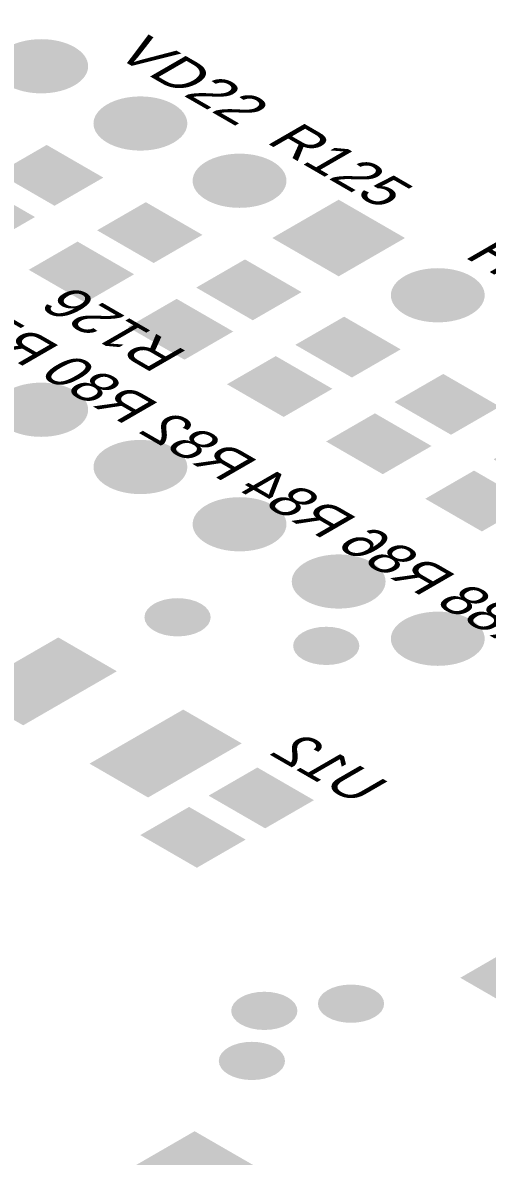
# Model space of a CAD drawing. Header units: millimetres. Extents: x -6 to 177, y -65 to 42.
# Drawn here: x 131.49 to 139.91, y -25.05 to -4.51 of the extents above; entities that cross this region are included whole.
import ezdxf

# ---------------------------------------------------------------- set-up
doc = ezdxf.new("R2010")
doc.units = ezdxf.units.MM
for name, color, linetype, true_color in [('Bottom Layer- Bottom', 7, 'Continuous', 0xffffff), ('Bottom Overlay- Bot Silk', 7, 'Continuous', 0xffffff), ('Bottom Paste- Bot Paste', 7, 'Continuous', 0xffffff), ('Bottom Solder- Bot Mask', 7, 'Continuous', 0xffffff), ('Multi-Layer', 7, 'Continuous', 0xffffff), ('Pad Holes', 7, 'Continuous', 0xffffff), ('Top Layer- Top', 7, 'Continuous', 0xffffff), ('Top Overlay- Top Silk', 7, 'Continuous', 0xffffff), ('Top Paste- Top Paste', 7, 'Continuous', 0xffffff), ('Top Solder- Top Mask', 7, 'Continuous', 0xffffff), ('Via Holes', 7, 'Continuous', 0xffffff)]:
    doc.layers.add(name, color=color, linetype=linetype, true_color=true_color)
doc.styles.add('Arial', font='')
doc.styles.get('Arial').set_extended_font_data('Arial')

# ---------------------------------------------------------------- blocks, each defined once
blk = doc.blocks.new('RES_0805_2012_B_264')
at = {"layer": 'Bottom Layer- Bottom', "linetype": 'Continuous', "lineweight": 18}
for points in [[(132.07, -7.787), (131.115, -7.236), (131.928, -6.767), (132.883, -7.318)], [(130.832, -8.502), (129.878, -7.951), (130.691, -7.481), (131.646, -8.032)]]:
    blk.add_hatch(color=7, dxfattribs=at).paths.add_polyline_path(points, flags=0)
at = {"layer": 'Bottom Paste- Bot Paste', "linetype": 'Continuous', "lineweight": 18}
for points in [[(132.07, -7.787), (131.115, -7.236), (131.928, -6.767), (132.883, -7.318)], [(130.832, -8.502), (129.878, -7.951), (130.691, -7.481), (131.646, -8.032)]]:
    blk.add_hatch(color=7, dxfattribs=at).paths.add_polyline_path(points, flags=0)
at = {"layer": 'Bottom Solder- Bot Mask', "linetype": 'Continuous', "lineweight": 18}
for points in [[(132.07, -7.828), (131.045, -7.236), (131.928, -6.726), (132.954, -7.318)], [(130.832, -8.543), (129.807, -7.951), (130.691, -7.44), (131.716, -8.032)]]:
    blk.add_hatch(color=7, dxfattribs=at).paths.add_polyline_path(points, flags=0)
blk = doc.blocks.new('RES_0805_2012_B_259')
at = {"layer": 'Bottom Layer- Bottom', "linetype": 'Continuous', "lineweight": 18}
for points in [[(137.458, -10.898), (136.503, -10.347), (137.317, -9.878), (138.271, -10.429)], [(136.221, -11.613), (135.266, -11.061), (136.079, -10.592), (137.034, -11.143)]]:
    blk.add_hatch(color=7, dxfattribs=at).paths.add_polyline_path(points, flags=0)
at = {"layer": 'Bottom Paste- Bot Paste', "linetype": 'Continuous', "lineweight": 18}
for points in [[(137.458, -10.898), (136.503, -10.347), (137.317, -9.878), (138.271, -10.429)], [(136.221, -11.613), (135.266, -11.061), (136.079, -10.592), (137.034, -11.143)]]:
    blk.add_hatch(color=7, dxfattribs=at).paths.add_polyline_path(points, flags=0)
at = {"layer": 'Bottom Solder- Bot Mask', "linetype": 'Continuous', "lineweight": 18}
for points in [[(137.458, -10.939), (136.433, -10.347), (137.317, -9.837), (138.342, -10.429)], [(136.221, -11.653), (135.195, -11.061), (136.079, -10.551), (137.104, -11.143)]]:
    blk.add_hatch(color=7, dxfattribs=at).paths.add_polyline_path(points, flags=0)
blk = doc.blocks.new('RES_0805_2012_222')
at = {"layer": 'Top Layer- Top', "linetype": 'Continuous', "lineweight": 18}
for points in [[(135.745, -18.044), (136.7, -18.595), (135.886, -19.064), (134.932, -18.513)], [(134.508, -18.758), (135.462, -19.309), (134.649, -19.779), (133.694, -19.227)]]:
    blk.add_hatch(color=7, dxfattribs=at).paths.add_polyline_path(points, flags=0)
at = {"layer": 'Top Paste- Top Paste', "linetype": 'Continuous', "lineweight": 18}
for points in [[(135.745, -18.044), (136.7, -18.595), (135.886, -19.064), (134.932, -18.513)], [(134.508, -18.758), (135.462, -19.309), (134.649, -19.779), (133.694, -19.227)]]:
    blk.add_hatch(color=7, dxfattribs=at).paths.add_polyline_path(points, flags=0)
at = {"layer": 'Top Solder- Top Mask', "linetype": 'Continuous', "lineweight": 18}
for points in [[(135.745, -18.003), (136.77, -18.595), (135.886, -19.105), (134.861, -18.513)], [(134.508, -18.717), (135.533, -19.309), (134.649, -19.819), (133.624, -19.227)]]:
    blk.add_hatch(color=7, dxfattribs=at).paths.add_polyline_path(points, flags=0)
blk = doc.blocks.new('RES_0805_2012_B_100')
at = {"layer": 'Bottom Layer- Bottom', "linetype": 'Continuous', "lineweight": 18}
for points in [[(135.662, -9.861), (134.707, -9.31), (135.521, -8.841), (136.475, -9.392)], [(134.425, -10.576), (133.47, -10.025), (134.283, -9.555), (135.238, -10.106)]]:
    blk.add_hatch(color=7, dxfattribs=at).paths.add_polyline_path(points, flags=0)
at = {"layer": 'Bottom Paste- Bot Paste', "linetype": 'Continuous', "lineweight": 18}
for points in [[(135.662, -9.861), (134.707, -9.31), (135.521, -8.841), (136.475, -9.392)], [(134.425, -10.576), (133.47, -10.025), (134.283, -9.555), (135.238, -10.106)]]:
    blk.add_hatch(color=7, dxfattribs=at).paths.add_polyline_path(points, flags=0)
at = {"layer": 'Bottom Solder- Bot Mask', "linetype": 'Continuous', "lineweight": 18}
for points in [[(135.662, -9.902), (134.637, -9.31), (135.521, -8.8), (136.546, -9.392)], [(134.425, -10.616), (133.399, -10.025), (134.283, -9.514), (135.308, -10.106)]]:
    blk.add_hatch(color=7, dxfattribs=at).paths.add_polyline_path(points, flags=0)
blk = doc.blocks.new('RES_0805_2012_B_99')
at = {"layer": 'Bottom Layer- Bottom', "linetype": 'Continuous', "lineweight": 18}
for points in [[(139.254, -11.935), (138.299, -11.384), (139.113, -10.915), (140.067, -11.466)], [(138.017, -12.65), (137.062, -12.098), (137.875, -11.629), (138.83, -12.18)]]:
    blk.add_hatch(color=7, dxfattribs=at).paths.add_polyline_path(points, flags=0)
at = {"layer": 'Bottom Paste- Bot Paste', "linetype": 'Continuous', "lineweight": 18}
for points in [[(139.254, -11.935), (138.299, -11.384), (139.113, -10.915), (140.067, -11.466)], [(138.017, -12.65), (137.062, -12.098), (137.875, -11.629), (138.83, -12.18)]]:
    blk.add_hatch(color=7, dxfattribs=at).paths.add_polyline_path(points, flags=0)
at = {"layer": 'Bottom Solder- Bot Mask', "linetype": 'Continuous', "lineweight": 18}
for points in [[(139.254, -11.976), (138.229, -11.384), (139.113, -10.874), (140.138, -11.466)], [(138.017, -12.69), (136.991, -12.098), (137.875, -11.588), (138.901, -12.18)]]:
    blk.add_hatch(color=7, dxfattribs=at).paths.add_polyline_path(points, flags=0)
blk = doc.blocks.new('RES_0805_2012_B_95')
at = {"layer": 'Bottom Layer- Bottom', "linetype": 'Continuous', "lineweight": 18}
for points in [[(141.05, -12.972), (140.096, -12.421), (140.909, -11.951), (141.863, -12.503)], [(139.813, -13.687), (138.858, -13.135), (139.671, -12.666), (140.626, -13.217)]]:
    blk.add_hatch(color=7, dxfattribs=at).paths.add_polyline_path(points, flags=0)
at = {"layer": 'Bottom Paste- Bot Paste', "linetype": 'Continuous', "lineweight": 18}
for points in [[(141.05, -12.972), (140.096, -12.421), (140.909, -11.951), (141.863, -12.503)], [(139.813, -13.687), (138.858, -13.135), (139.671, -12.666), (140.626, -13.217)]]:
    blk.add_hatch(color=7, dxfattribs=at).paths.add_polyline_path(points, flags=0)
at = {"layer": 'Bottom Solder- Bot Mask', "linetype": 'Continuous', "lineweight": 18}
for points in [[(141.05, -13.013), (140.025, -12.421), (140.909, -11.911), (141.934, -12.503)], [(139.813, -13.727), (138.787, -13.135), (139.671, -12.625), (140.697, -13.217)]]:
    blk.add_hatch(color=7, dxfattribs=at).paths.add_polyline_path(points, flags=0)
blk = doc.blocks.new('RES_0805_2012_B_94')
at = {"layer": 'Bottom Layer- Bottom', "linetype": 'Continuous', "lineweight": 18}
for points in [[(133.866, -8.824), (132.911, -8.273), (133.724, -7.804), (134.679, -8.355)], [(132.628, -9.539), (131.674, -8.988), (132.487, -8.518), (133.442, -9.069)]]:
    blk.add_hatch(color=7, dxfattribs=at).paths.add_polyline_path(points, flags=0)
at = {"layer": 'Bottom Paste- Bot Paste', "linetype": 'Continuous', "lineweight": 18}
for points in [[(133.866, -8.824), (132.911, -8.273), (133.724, -7.804), (134.679, -8.355)], [(132.628, -9.539), (131.674, -8.988), (132.487, -8.518), (133.442, -9.069)]]:
    blk.add_hatch(color=7, dxfattribs=at).paths.add_polyline_path(points, flags=0)
at = {"layer": 'Bottom Solder- Bot Mask', "linetype": 'Continuous', "lineweight": 18}
for points in [[(133.866, -8.865), (132.841, -8.273), (133.724, -7.763), (134.75, -8.355)], [(132.628, -9.58), (131.603, -8.988), (132.487, -8.477), (133.512, -9.069)]]:
    blk.add_hatch(color=7, dxfattribs=at).paths.add_polyline_path(points, flags=0)
blk = doc.blocks.new('LED3528_54')
at = {"layer": 'Top Layer- Top', "linetype": 'Continuous', "lineweight": 18}
for points in [[(135.598, -25.203), (133.972, -26.142), (132.982, -25.571), (134.608, -24.632)], [(135.245, -26.877), (136.871, -25.938), (137.861, -26.51), (136.235, -27.449)]]:
    blk.add_hatch(color=7, dxfattribs=at).paths.add_polyline_path(points, flags=0)
at = {"layer": 'Top Paste- Top Paste', "linetype": 'Continuous', "lineweight": 18}
for points in [[(135.598, -25.203), (133.972, -26.142), (132.982, -25.571), (134.608, -24.632)], [(135.245, -26.877), (136.871, -25.938), (137.861, -26.51), (136.235, -27.449)]]:
    blk.add_hatch(color=7, dxfattribs=at).paths.add_polyline_path(points, flags=0)
at = {"layer": 'Top Solder- Top Mask', "linetype": 'Continuous', "lineweight": 18}
for points in [[(135.669, -25.203), (133.972, -26.183), (132.911, -25.571), (134.608, -24.591)], [(135.174, -26.877), (136.871, -25.897), (137.932, -26.51), (136.235, -27.489)]]:
    blk.add_hatch(color=7, dxfattribs=at).paths.add_polyline_path(points, flags=0)
blk = doc.blocks.new('LED3528_44')
at = {"layer": 'Top Layer- Top', "linetype": 'Continuous', "lineweight": 18}
for points in [[(133.129, -16.26), (131.502, -17.198), (130.512, -16.627), (132.139, -15.688)], [(132.775, -17.933), (134.402, -16.994), (135.392, -17.566), (133.765, -18.505)]]:
    blk.add_hatch(color=7, dxfattribs=at).paths.add_polyline_path(points, flags=0)
at = {"layer": 'Top Paste- Top Paste', "linetype": 'Continuous', "lineweight": 18}
for points in [[(133.129, -16.26), (131.502, -17.198), (130.512, -16.627), (132.139, -15.688)], [(132.775, -17.933), (134.402, -16.994), (135.392, -17.566), (133.765, -18.505)]]:
    blk.add_hatch(color=7, dxfattribs=at).paths.add_polyline_path(points, flags=0)
at = {"layer": 'Top Solder- Top Mask', "linetype": 'Continuous', "lineweight": 18}
for points in [[(133.199, -16.26), (131.502, -17.239), (130.442, -16.627), (132.139, -15.647)], [(132.704, -17.933), (134.402, -16.954), (135.462, -17.566), (133.765, -18.546)]]:
    blk.add_hatch(color=7, dxfattribs=at).paths.add_polyline_path(points, flags=0)
blk = doc.blocks.new('DC_10_18')
at = {"layer": 'Bottom Layer- Bottom', "linetype": 'Continuous', "lineweight": 18}
h = blk.add_hatch(color=7, dxfattribs=at)
edge = h.paths.add_edge_path(flags=0)
edge.add_ellipse((139.014, -9.449), major_axis=(-0.8, 0), ratio=0.57735, start_angle=0, end_angle=360)
h = blk.add_hatch(color=7, dxfattribs=at)
edge = h.paths.add_edge_path(flags=0)
edge.add_ellipse((133.626, -12.56), major_axis=(-0.8, 0), ratio=0.57735, start_angle=0, end_angle=360)
h = blk.add_hatch(color=7, dxfattribs=at)
edge = h.paths.add_edge_path(flags=0)
edge.add_ellipse((135.422, -13.597), major_axis=(-0.8, 0), ratio=0.57735, start_angle=0, end_angle=360)
h = blk.add_hatch(color=7, dxfattribs=at)
edge = h.paths.add_edge_path(flags=0)
edge.add_ellipse((137.218, -14.634), major_axis=(-0.8, 0), ratio=0.57735, start_angle=0, end_angle=360)
h = blk.add_hatch(color=7, dxfattribs=at)
edge = h.paths.add_edge_path(flags=0)
edge.add_ellipse((139.014, -15.671), major_axis=(-0.8, 0), ratio=0.57735, start_angle=0, end_angle=360)
at = {"layer": 'Bottom Solder- Bot Mask', "linetype": 'Continuous', "lineweight": 18}
h = blk.add_hatch(color=7, dxfattribs=at)
edge = h.paths.add_edge_path(flags=0)
edge.add_ellipse((139.014, -9.449), major_axis=(-0.85, 0), ratio=0.57735, start_angle=0, end_angle=360)
h = blk.add_hatch(color=7, dxfattribs=at)
edge = h.paths.add_edge_path(flags=0)
edge.add_ellipse((133.626, -12.56), major_axis=(-0.85, 0), ratio=0.57735, start_angle=0, end_angle=360)
h = blk.add_hatch(color=7, dxfattribs=at)
edge = h.paths.add_edge_path(flags=0)
edge.add_ellipse((135.422, -13.597), major_axis=(-0.85, 0), ratio=0.57735, start_angle=0, end_angle=360)
h = blk.add_hatch(color=7, dxfattribs=at)
edge = h.paths.add_edge_path(flags=0)
edge.add_ellipse((137.218, -14.634), major_axis=(-0.85, 0), ratio=0.57735, start_angle=0, end_angle=360)
h = blk.add_hatch(color=7, dxfattribs=at)
edge = h.paths.add_edge_path(flags=0)
edge.add_ellipse((139.014, -15.671), major_axis=(-0.85, 0), ratio=0.57735, start_angle=0, end_angle=360)
at = {"layer": 'Multi-Layer', "linetype": 'Continuous', "lineweight": 18}
h = blk.add_hatch(color=9, dxfattribs=at)
edge = h.paths.add_edge_path(flags=0)
edge.add_ellipse((139.014, -9.449), major_axis=(-0.8, 0), ratio=0.57735, start_angle=0, end_angle=360)
h = blk.add_hatch(color=9, dxfattribs=at)
edge = h.paths.add_edge_path(flags=0)
edge.add_ellipse((133.626, -12.56), major_axis=(-0.8, 0), ratio=0.57735, start_angle=0, end_angle=360)
h = blk.add_hatch(color=9, dxfattribs=at)
edge = h.paths.add_edge_path(flags=0)
edge.add_ellipse((135.422, -13.597), major_axis=(-0.8, 0), ratio=0.57735, start_angle=0, end_angle=360)
h = blk.add_hatch(color=9, dxfattribs=at)
edge = h.paths.add_edge_path(flags=0)
edge.add_ellipse((137.218, -14.634), major_axis=(-0.8, 0), ratio=0.57735, start_angle=0, end_angle=360)
h = blk.add_hatch(color=9, dxfattribs=at)
edge = h.paths.add_edge_path(flags=0)
edge.add_ellipse((139.014, -15.671), major_axis=(-0.8, 0), ratio=0.57735, start_angle=0, end_angle=360)
at = {"layer": 'Pad Holes', "linetype": 'Continuous', "lineweight": 18}
h = blk.add_hatch(color=7, dxfattribs=at)
edge = h.paths.add_edge_path(flags=0)
edge.add_ellipse((139.014, -9.449), major_axis=(-0.4, 0), ratio=0.57735, start_angle=0, end_angle=360)
h = blk.add_hatch(color=7, dxfattribs=at)
edge = h.paths.add_edge_path(flags=0)
edge.add_ellipse((133.626, -12.56), major_axis=(-0.4, 0), ratio=0.57735, start_angle=0, end_angle=360)
h = blk.add_hatch(color=7, dxfattribs=at)
edge = h.paths.add_edge_path(flags=0)
edge.add_ellipse((135.422, -13.597), major_axis=(-0.4, 0), ratio=0.57735, start_angle=0, end_angle=360)
h = blk.add_hatch(color=7, dxfattribs=at)
edge = h.paths.add_edge_path(flags=0)
edge.add_ellipse((137.218, -14.634), major_axis=(-0.4, 0), ratio=0.57735, start_angle=0, end_angle=360)
h = blk.add_hatch(color=7, dxfattribs=at)
edge = h.paths.add_edge_path(flags=0)
edge.add_ellipse((139.014, -15.671), major_axis=(-0.4, 0), ratio=0.57735, start_angle=0, end_angle=360)
at = {"layer": 'Top Layer- Top', "linetype": 'Continuous', "lineweight": 18}
h = blk.add_hatch(color=7, dxfattribs=at)
edge = h.paths.add_edge_path(flags=0)
edge.add_ellipse((139.014, -9.449), major_axis=(-0.8, 0), ratio=0.57735, start_angle=0, end_angle=360)
h = blk.add_hatch(color=7, dxfattribs=at)
edge = h.paths.add_edge_path(flags=0)
edge.add_ellipse((133.626, -12.56), major_axis=(-0.8, 0), ratio=0.57735, start_angle=0, end_angle=360)
h = blk.add_hatch(color=7, dxfattribs=at)
edge = h.paths.add_edge_path(flags=0)
edge.add_ellipse((135.422, -13.597), major_axis=(-0.8, 0), ratio=0.57735, start_angle=0, end_angle=360)
h = blk.add_hatch(color=7, dxfattribs=at)
edge = h.paths.add_edge_path(flags=0)
edge.add_ellipse((137.218, -14.634), major_axis=(-0.8, 0), ratio=0.57735, start_angle=0, end_angle=360)
h = blk.add_hatch(color=7, dxfattribs=at)
edge = h.paths.add_edge_path(flags=0)
edge.add_ellipse((139.014, -15.671), major_axis=(-0.8, 0), ratio=0.57735, start_angle=0, end_angle=360)
at = {"layer": 'Top Solder- Top Mask', "linetype": 'Continuous', "lineweight": 18}
h = blk.add_hatch(color=7, dxfattribs=at)
edge = h.paths.add_edge_path(flags=0)
edge.add_ellipse((139.014, -9.449), major_axis=(-0.85, 0), ratio=0.57735, start_angle=0, end_angle=360)
h = blk.add_hatch(color=7, dxfattribs=at)
edge = h.paths.add_edge_path(flags=0)
edge.add_ellipse((133.626, -12.56), major_axis=(-0.85, 0), ratio=0.57735, start_angle=0, end_angle=360)
h = blk.add_hatch(color=7, dxfattribs=at)
edge = h.paths.add_edge_path(flags=0)
edge.add_ellipse((135.422, -13.597), major_axis=(-0.85, 0), ratio=0.57735, start_angle=0, end_angle=360)
h = blk.add_hatch(color=7, dxfattribs=at)
edge = h.paths.add_edge_path(flags=0)
edge.add_ellipse((137.218, -14.634), major_axis=(-0.85, 0), ratio=0.57735, start_angle=0, end_angle=360)
h = blk.add_hatch(color=7, dxfattribs=at)
edge = h.paths.add_edge_path(flags=0)
edge.add_ellipse((139.014, -15.671), major_axis=(-0.85, 0), ratio=0.57735, start_angle=0, end_angle=360)
blk = doc.blocks.new('DC_10_17')
at = {"layer": 'Bottom Layer- Bottom', "linetype": 'Continuous', "lineweight": 18}
h = blk.add_hatch(color=7, dxfattribs=at)
edge = h.paths.add_edge_path(flags=0)
edge.add_ellipse((131.829, -5.301), major_axis=(-0.8, 0), ratio=0.57735, start_angle=0, end_angle=360)
h = blk.add_hatch(color=7, dxfattribs=at)
edge = h.paths.add_edge_path(flags=0)
edge.add_ellipse((133.626, -6.338), major_axis=(-0.8, 0), ratio=0.57735, start_angle=0, end_angle=360)
h = blk.add_hatch(color=7, dxfattribs=at)
edge = h.paths.add_edge_path(flags=0)
edge.add_ellipse((135.422, -7.375), major_axis=(-0.8, 0), ratio=0.57735, start_angle=0, end_angle=360)
blk.add_hatch(color=7, dxfattribs=at).paths.add_polyline_path([(137.218, -9.065), (136.086, -8.412), (137.218, -7.759), (138.349, -8.412)], flags=0)
h = blk.add_hatch(color=7, dxfattribs=at)
edge = h.paths.add_edge_path(flags=0)
edge.add_ellipse((131.829, -11.523), major_axis=(-0.8, 0), ratio=0.57735, start_angle=0, end_angle=360)
at = {"layer": 'Bottom Solder- Bot Mask', "linetype": 'Continuous', "lineweight": 18}
h = blk.add_hatch(color=7, dxfattribs=at)
edge = h.paths.add_edge_path(flags=0)
edge.add_ellipse((131.829, -5.301), major_axis=(-0.85, 0), ratio=0.57735, start_angle=0, end_angle=360)
h = blk.add_hatch(color=7, dxfattribs=at)
edge = h.paths.add_edge_path(flags=0)
edge.add_ellipse((133.626, -6.338), major_axis=(-0.85, 0), ratio=0.57735, start_angle=0, end_angle=360)
h = blk.add_hatch(color=7, dxfattribs=at)
edge = h.paths.add_edge_path(flags=0)
edge.add_ellipse((135.422, -7.375), major_axis=(-0.85, 0), ratio=0.57735, start_angle=0, end_angle=360)
blk.add_hatch(color=7, dxfattribs=at).paths.add_polyline_path([(137.218, -9.106), (136.016, -8.412), (137.218, -7.718), (138.42, -8.412)], flags=0)
h = blk.add_hatch(color=7, dxfattribs=at)
edge = h.paths.add_edge_path(flags=0)
edge.add_ellipse((131.829, -11.523), major_axis=(-0.85, 0), ratio=0.57735, start_angle=0, end_angle=360)
at = {"layer": 'Multi-Layer', "linetype": 'Continuous', "lineweight": 18}
h = blk.add_hatch(color=9, dxfattribs=at)
edge = h.paths.add_edge_path(flags=0)
edge.add_ellipse((131.829, -5.301), major_axis=(-0.8, 0), ratio=0.57735, start_angle=0, end_angle=360)
h = blk.add_hatch(color=9, dxfattribs=at)
edge = h.paths.add_edge_path(flags=0)
edge.add_ellipse((133.626, -6.338), major_axis=(-0.8, 0), ratio=0.57735, start_angle=0, end_angle=360)
h = blk.add_hatch(color=9, dxfattribs=at)
edge = h.paths.add_edge_path(flags=0)
edge.add_ellipse((135.422, -7.375), major_axis=(-0.8, 0), ratio=0.57735, start_angle=0, end_angle=360)
blk.add_hatch(color=9, dxfattribs=at).paths.add_polyline_path([(137.218, -9.065), (136.086, -8.412), (137.218, -7.759), (138.349, -8.412)], flags=0)
h = blk.add_hatch(color=9, dxfattribs=at)
edge = h.paths.add_edge_path(flags=0)
edge.add_ellipse((131.829, -11.523), major_axis=(-0.8, 0), ratio=0.57735, start_angle=0, end_angle=360)
at = {"layer": 'Pad Holes', "linetype": 'Continuous', "lineweight": 18}
h = blk.add_hatch(color=7, dxfattribs=at)
edge = h.paths.add_edge_path(flags=0)
edge.add_ellipse((131.829, -5.301), major_axis=(-0.4, 0), ratio=0.57735, start_angle=0, end_angle=360)
h = blk.add_hatch(color=7, dxfattribs=at)
edge = h.paths.add_edge_path(flags=0)
edge.add_ellipse((133.626, -6.338), major_axis=(-0.4, 0), ratio=0.57735, start_angle=0, end_angle=360)
h = blk.add_hatch(color=7, dxfattribs=at)
edge = h.paths.add_edge_path(flags=0)
edge.add_ellipse((135.422, -7.375), major_axis=(-0.4, 0), ratio=0.57735, start_angle=0, end_angle=360)
h = blk.add_hatch(color=7, dxfattribs=at)
edge = h.paths.add_edge_path(flags=0)
edge.add_ellipse((137.218, -8.412), major_axis=(-0.4, 0), ratio=0.57735, start_angle=0, end_angle=360)
h = blk.add_hatch(color=7, dxfattribs=at)
edge = h.paths.add_edge_path(flags=0)
edge.add_ellipse((131.829, -11.523), major_axis=(-0.4, 0), ratio=0.57735, start_angle=0, end_angle=360)
at = {"layer": 'Top Layer- Top', "linetype": 'Continuous', "lineweight": 18}
h = blk.add_hatch(color=7, dxfattribs=at)
edge = h.paths.add_edge_path(flags=0)
edge.add_ellipse((131.829, -5.301), major_axis=(-0.8, 0), ratio=0.57735, start_angle=0, end_angle=360)
h = blk.add_hatch(color=7, dxfattribs=at)
edge = h.paths.add_edge_path(flags=0)
edge.add_ellipse((133.626, -6.338), major_axis=(-0.8, 0), ratio=0.57735, start_angle=0, end_angle=360)
h = blk.add_hatch(color=7, dxfattribs=at)
edge = h.paths.add_edge_path(flags=0)
edge.add_ellipse((135.422, -7.375), major_axis=(-0.8, 0), ratio=0.57735, start_angle=0, end_angle=360)
blk.add_hatch(color=7, dxfattribs=at).paths.add_polyline_path([(137.218, -9.065), (136.086, -8.412), (137.218, -7.759), (138.349, -8.412)], flags=0)
h = blk.add_hatch(color=7, dxfattribs=at)
edge = h.paths.add_edge_path(flags=0)
edge.add_ellipse((131.829, -11.523), major_axis=(-0.8, 0), ratio=0.57735, start_angle=0, end_angle=360)
at = {"layer": 'Top Solder- Top Mask', "linetype": 'Continuous', "lineweight": 18}
h = blk.add_hatch(color=7, dxfattribs=at)
edge = h.paths.add_edge_path(flags=0)
edge.add_ellipse((131.829, -5.301), major_axis=(-0.85, 0), ratio=0.57735, start_angle=0, end_angle=360)
h = blk.add_hatch(color=7, dxfattribs=at)
edge = h.paths.add_edge_path(flags=0)
edge.add_ellipse((133.626, -6.338), major_axis=(-0.85, 0), ratio=0.57735, start_angle=0, end_angle=360)
h = blk.add_hatch(color=7, dxfattribs=at)
edge = h.paths.add_edge_path(flags=0)
edge.add_ellipse((135.422, -7.375), major_axis=(-0.85, 0), ratio=0.57735, start_angle=0, end_angle=360)
blk.add_hatch(color=7, dxfattribs=at).paths.add_polyline_path([(137.218, -9.106), (136.016, -8.412), (137.218, -7.718), (138.42, -8.412)], flags=0)
h = blk.add_hatch(color=7, dxfattribs=at)
edge = h.paths.add_edge_path(flags=0)
edge.add_ellipse((131.829, -11.523), major_axis=(-0.85, 0), ratio=0.57735, start_angle=0, end_angle=360)
blk = doc.blocks.new('LED3528_15')
at = {"layer": 'Top Layer- Top', "linetype": 'Continuous', "lineweight": 18}
for points in [[(142.109, -21.444), (140.483, -22.383), (139.493, -21.812), (141.119, -20.873)], [(141.755, -23.118), (143.382, -22.179), (144.372, -22.751), (142.745, -23.69)]]:
    blk.add_hatch(color=7, dxfattribs=at).paths.add_polyline_path(points, flags=0)
at = {"layer": 'Top Paste- Top Paste', "linetype": 'Continuous', "lineweight": 18}
for points in [[(142.109, -21.444), (140.483, -22.383), (139.493, -21.812), (141.119, -20.873)], [(141.755, -23.118), (143.382, -22.179), (144.372, -22.751), (142.745, -23.69)]]:
    blk.add_hatch(color=7, dxfattribs=at).paths.add_polyline_path(points, flags=0)
at = {"layer": 'Top Solder- Top Mask', "linetype": 'Continuous', "lineweight": 18}
for points in [[(142.18, -21.444), (140.483, -22.424), (139.422, -21.812), (141.119, -20.832)], [(141.685, -23.118), (143.382, -22.138), (144.442, -22.751), (142.745, -23.73)]]:
    blk.add_hatch(color=7, dxfattribs=at).paths.add_polyline_path(points, flags=0)

msp = doc.modelspace()

# ---------------------------------------------------------------- hatches: boundary and pattern name
at = {"layer": 'Bottom Layer- Bottom', "linetype": 'Continuous', "lineweight": 18}
h = msp.add_hatch(color=7, dxfattribs=at)
edge = h.paths.add_edge_path(flags=0)
edge.add_ellipse((134.299, -15.282), major_axis=(-0.55, 0), ratio=0.57735, start_angle=0, end_angle=360)
h = msp.add_hatch(color=7, dxfattribs=at)
edge = h.paths.add_edge_path(flags=0)
edge.add_ellipse((136.993, -15.8), major_axis=(-0.55, 0), ratio=0.57735, start_angle=0, end_angle=360)
h = msp.add_hatch(color=7, dxfattribs=at)
edge = h.paths.add_edge_path(flags=0)
edge.add_ellipse((137.442, -22.281), major_axis=(-0.55, 0), ratio=0.57735, start_angle=0, end_angle=360)
h = msp.add_hatch(color=7, dxfattribs=at)
edge = h.paths.add_edge_path(flags=0)
edge.add_ellipse((135.871, -22.411), major_axis=(-0.55, 0), ratio=0.57735, start_angle=0, end_angle=360)
h = msp.add_hatch(color=7, dxfattribs=at)
edge = h.paths.add_edge_path(flags=0)
edge.add_ellipse((135.646, -23.318), major_axis=(-0.55, 0), ratio=0.57735, start_angle=0, end_angle=360)
at = {"layer": 'Bottom Solder- Bot Mask', "linetype": 'Continuous', "lineweight": 18}
h = msp.add_hatch(color=7, dxfattribs=at)
edge = h.paths.add_edge_path(flags=0)
edge.add_ellipse((134.299, -15.282), major_axis=(-0.6, 0), ratio=0.57735, start_angle=0, end_angle=360)
h = msp.add_hatch(color=7, dxfattribs=at)
edge = h.paths.add_edge_path(flags=0)
edge.add_ellipse((136.993, -15.8), major_axis=(-0.6, 0), ratio=0.57735, start_angle=0, end_angle=360)
h = msp.add_hatch(color=7, dxfattribs=at)
edge = h.paths.add_edge_path(flags=0)
edge.add_ellipse((137.442, -22.281), major_axis=(-0.6, 0), ratio=0.57735, start_angle=0, end_angle=360)
h = msp.add_hatch(color=7, dxfattribs=at)
edge = h.paths.add_edge_path(flags=0)
edge.add_ellipse((135.871, -22.411), major_axis=(-0.6, 0), ratio=0.57735, start_angle=0, end_angle=360)
h = msp.add_hatch(color=7, dxfattribs=at)
edge = h.paths.add_edge_path(flags=0)
edge.add_ellipse((135.646, -23.318), major_axis=(-0.6, 0), ratio=0.57735, start_angle=0, end_angle=360)
at = {"layer": 'Top Layer- Top', "linetype": 'Continuous', "lineweight": 18}
h = msp.add_hatch(color=7, dxfattribs=at)
edge = h.paths.add_edge_path(flags=0)
edge.add_ellipse((134.299, -15.282), major_axis=(-0.55, 0), ratio=0.57735, start_angle=0, end_angle=360)
h = msp.add_hatch(color=7, dxfattribs=at)
edge = h.paths.add_edge_path(flags=0)
edge.add_ellipse((136.993, -15.8), major_axis=(-0.55, 0), ratio=0.57735, start_angle=0, end_angle=360)
h = msp.add_hatch(color=7, dxfattribs=at)
edge = h.paths.add_edge_path(flags=0)
edge.add_ellipse((137.442, -22.281), major_axis=(-0.55, 0), ratio=0.57735, start_angle=0, end_angle=360)
h = msp.add_hatch(color=7, dxfattribs=at)
edge = h.paths.add_edge_path(flags=0)
edge.add_ellipse((135.871, -22.411), major_axis=(-0.55, 0), ratio=0.57735, start_angle=0, end_angle=360)
h = msp.add_hatch(color=7, dxfattribs=at)
edge = h.paths.add_edge_path(flags=0)
edge.add_ellipse((135.646, -23.318), major_axis=(-0.55, 0), ratio=0.57735, start_angle=0, end_angle=360)
at = {"layer": 'Top Solder- Top Mask', "linetype": 'Continuous', "lineweight": 18}
h = msp.add_hatch(color=7, dxfattribs=at)
edge = h.paths.add_edge_path(flags=0)
edge.add_ellipse((134.299, -15.282), major_axis=(-0.6, 0), ratio=0.57735, start_angle=0, end_angle=360)
h = msp.add_hatch(color=7, dxfattribs=at)
edge = h.paths.add_edge_path(flags=0)
edge.add_ellipse((136.993, -15.8), major_axis=(-0.6, 0), ratio=0.57735, start_angle=0, end_angle=360)
h = msp.add_hatch(color=7, dxfattribs=at)
edge = h.paths.add_edge_path(flags=0)
edge.add_ellipse((137.442, -22.281), major_axis=(-0.6, 0), ratio=0.57735, start_angle=0, end_angle=360)
h = msp.add_hatch(color=7, dxfattribs=at)
edge = h.paths.add_edge_path(flags=0)
edge.add_ellipse((135.871, -22.411), major_axis=(-0.6, 0), ratio=0.57735, start_angle=0, end_angle=360)
h = msp.add_hatch(color=7, dxfattribs=at)
edge = h.paths.add_edge_path(flags=0)
edge.add_ellipse((135.646, -23.318), major_axis=(-0.6, 0), ratio=0.57735, start_angle=0, end_angle=360)
at = {"layer": 'Via Holes', "linetype": 'Continuous', "lineweight": 18}
h = msp.add_hatch(color=7, dxfattribs=at)
edge = h.paths.add_edge_path(flags=0)
edge.add_ellipse((134.299, -15.282), major_axis=(-0.3, 0), ratio=0.57735, start_angle=0, end_angle=360)
h = msp.add_hatch(color=7, dxfattribs=at)
edge = h.paths.add_edge_path(flags=0)
edge.add_ellipse((136.993, -15.8), major_axis=(-0.3, 0), ratio=0.57735, start_angle=0, end_angle=360)
h = msp.add_hatch(color=7, dxfattribs=at)
edge = h.paths.add_edge_path(flags=0)
edge.add_ellipse((137.442, -22.281), major_axis=(-0.3, 0), ratio=0.57735, start_angle=0, end_angle=360)
h = msp.add_hatch(color=7, dxfattribs=at)
edge = h.paths.add_edge_path(flags=0)
edge.add_ellipse((135.871, -22.411), major_axis=(-0.3, 0), ratio=0.57735, start_angle=0, end_angle=360)
h = msp.add_hatch(color=7, dxfattribs=at)
edge = h.paths.add_edge_path(flags=0)
edge.add_ellipse((135.646, -23.318), major_axis=(-0.3, 0), ratio=0.57735, start_angle=0, end_angle=360)

# ---------------------------------------------------------------- linework, layer by layer
at = {"color": 252, "linetype": 'Continuous', "lineweight": 13}
for points, degree in [([(177.13, -22.25), (65.407, 42.254)], 1), ([(177.13, -23.474), (65.407, 41.029)], 1), ([(133.643, -47.357), (137.267, -45.265), (144.515, -41.08), (155.387, -34.803), (166.258, -28.526), (173.506, -24.342), (177.13, -22.25)], 3), ([(133.643, -48.582), (137.267, -46.489), (144.515, -42.305), (155.387, -36.028), (166.258, -29.751), (173.506, -25.567), (177.13, -23.474)], 3)]:
    msp.add_open_spline(points, degree=degree, dxfattribs=at)
at = {"color": 163, "linetype": 'Continuous', "lineweight": 18}
for points, degree in [([(65.407, 41.029), (177.13, -23.474)], 1), ([(133.643, -48.582), (137.267, -46.489), (144.515, -42.305), (155.387, -36.028), (166.258, -29.751), (173.506, -25.567), (177.13, -23.474)], 3)]:
    msp.add_open_spline(points, degree=degree, dxfattribs=at)

# ---------------------------------------------------------------- block references
for name in ['DC_10_17', 'RES_0805_2012_B_264', 'RES_0805_2012_B_94', 'RES_0805_2012_B_100', 'DC_10_18', 'RES_0805_2012_B_259', 'RES_0805_2012_B_99', 'RES_0805_2012_B_95', 'LED3528_44', 'RES_0805_2012_222', 'LED3528_15', 'LED3528_54']:
    msp.add_blockref(name, (0, 0), dxfattribs=at)

# ---------------------------------------------------------------- texts
at = {"layer": 'Bottom Overlay- Bot Silk', "color": 44, "linetype": 'Continuous', "lineweight": 13, "extrusion": (0, -0.816497, -0.57735), "char_height": 0.912, "attachment_point": 7, "text_direction": (-0.707107, 0.408248, -0.57735), "line_spacing_factor": 1.047437, "style": 'Arial'}
for s, insert in [('\\fArial|b0|i0;\\W0.9701;R78', (131.55, -10.771, 0.104)), ('\\fArial|b0|i0;\\W0.9676;R80', (133.346, -11.808, 0.104)), ('\\fArial|b0|i0;\\W0.9648;R82', (135.142, -12.845, 0.104)), ('\\fArial|b0|i0;\\W0.9676;R84', (136.938, -13.882, 0.104)), ('\\fArial|b0|i0;\\W0.9692;R86', (138.734, -14.919, 0.104)), ('\\fArial|b0|i0;\\W0.9701;R88', (140.53, -15.955, 0.104)), ('\\fArial|b0|i0;\\W0.9648;U12', (137.513, -18.672, 0.104))]:
    msp.add_mtext(s, dxfattribs=dict(at, insert=insert))
at = {"layer": 'Top Overlay- Top Silk', "color": 2, "linetype": 'Continuous', "lineweight": 13, "extrusion": (0, 0.816497, 0.57735), "char_height": 0.912, "attachment_point": 7, "line_spacing_factor": 1.047437, "style": 'Arial'}
for s, insert, text_direction in [('\\fArial|b0|i0;\\W1.0048;VD22', (133.124, -5.095, 0.16), (0.707107, -0.408248, 0.57735)), ('\\fArial|b0|i0;\\W0.9785;R125', (135.872, -6.681, 0.16), (0.707107, -0.408248, 0.57735)), ('\\fArial|b0|i0;\\W0.9768;HG10', (139.464, -8.755, 0.16), (0.707107, -0.408248, 0.57735)), ('\\fArial|b0|i0;\\W0.9763;R126', (134.514, -10.486, -0.152), (-0.707107, 0.408248, -0.57735))]:
    msp.add_mtext(s, dxfattribs=dict(at, insert=insert, text_direction=text_direction))

doc.saveas('drawing.dxf')
